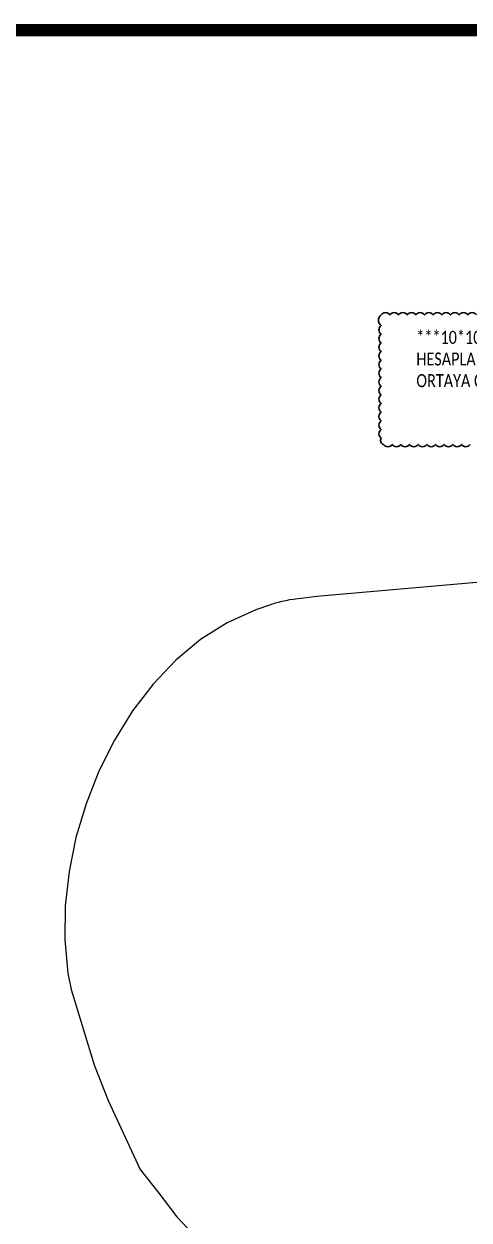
# Model space of a CAD drawing. Header units: millimetres. Extents: x 210628 to 232146, y -111309 to -91563.
# Drawn here: x 228993 to 229661, y -106738 to -104941 of the extents above; entities that cross this region are included whole.
import ezdxf

# ---------------------------------------------------------------- set-up
doc = ezdxf.new("R2010")
doc.units = ezdxf.units.MM
doc.layers.get('0').update_dxf_attribs({"lineweight": 20})
doc.layers.add('irem rev', color=23, linetype='Continuous', lineweight=30)
doc.layers.add('text', color=1, linetype='Continuous', lineweight=20)
doc.layers.add('XR_FA_ARC_F0_UNIFREE$0$A960MN_Other Building', color=8, linetype='Continuous')
doc.styles.add('text2', font='calibri.ttf', dxfattribs={"width": 0.8})

msp = doc.modelspace()

# ---------------------------------------------------------------- linework, layer by layer
at = {"color": 2, "const_width": 18.49179684437573}
msp.add_lwpolyline([(226027.7792108416, -107815.5738040204), (226027.7792108416, -104950.4875971239), (232136.4599491765, -104950.4875971239), (232136.4599491765, -107815.5738040204)], close=True, dxfattribs=at)
at = {"layer": 'irem rev'}
msp.add_lwpolyline([(229662.7938184583, -105572.9301906938, -0.52056705), (229649.7938184583, -105572.9301906938, -0.52056705), (229636.7938184583, -105572.9301906938, -0.52056705), (229623.7938184583, -105572.9301906938, -0.52056705), (229610.7938184583, -105572.9301906938, -0.52056705), (229597.7938184583, -105572.9301906938, -0.52056705), (229584.7938184583, -105572.9301906938, -0.52056705), (229571.7938184583, -105572.9301906938, -0.52056705), (229558.7938184583, -105572.9301906938, -0.52056705), (229545.7938184583, -105572.9301906938, -0.52056705), (229532.7938184583, -105572.9301906938, -0.52056705), (229529.2959270353, -105563.4280821168, -0.52056705), (229529.2959270353, -105550.4280821168, -0.52056705), (229529.2959270353, -105537.4280821168, -0.52056705), (229529.2959270353, -105524.4280821168, -0.52056705), (229529.2959270353, -105511.4280821168, -0.52056705), (229529.2959270353, -105498.4280821168, -0.52056705), (229529.2959270353, -105485.4280821168, -0.52056705), (229529.2959270353, -105472.4280821168, -0.52056705), (229529.2959270353, -105459.4280821168, -0.52056705), (229529.2959270353, -105446.4280821168, -0.52056705), (229529.2959270353, -105433.4280821168, -0.52056705), (229529.2959270353, -105420.4280821168, -0.52056705), (229529.2959270353, -105407.4280821168, -0.52056705), (229529.2959270353, -105394.4280821168, -0.52056705), (229529.2959270353, -105378.2721712817, -0.52056705), (229542.2959270353, -105378.2721712817, -0.52056705), (229555.2959270353, -105378.2721712817, -0.52056705), (229568.2959270353, -105378.2721712817, -0.52056705), (229581.2959270353, -105378.2721712817, -0.52056705), (229594.2959270353, -105378.2721712817, -0.52056705), (229607.2959270353, -105378.2721712817, -0.52056705), (229620.2959270353, -105378.2721712817, -0.52056705), (229633.2959270353, -105378.2721712817, -0.52056705), (229646.2959270353, -105378.2721712817, -0.52056705), (229659.2959270353, -105378.2721712817, -0.52056705), (229672.2959270353, -105378.2721712817, -0.52056705)], format="xyb", dxfattribs=at)
at = {"layer": 'XR_FA_ARC_F0_UNIFREE$0$A960MN_Other Building', "elevation": 0.002128644642380237}
msp.add_lwpolyline([(230512.3697867046, -105706.8497091544), (229432.7844263966, -105801.2905765673), (229409.3764252025, -105804.2262466052, 0.05914665637121132), (229363.1786238998, -105813.6660144115), (229340.8584420895, -105821.0556207383), (229298.2407891047, -105840.7686244061), (229258.1835836063, -105866.0225172402), (229220.9734684187, -105896.9197077453), (229186.8549553823, -105932.8184109838), (229156.0697709521, -105973.027641525), (229128.8596415836, -106016.8564139397), (229105.4662937321, -106063.6137427977), (229086.1314538529, -106112.6086426694), (229071.0968484011, -106163.1501281248), (229060.6042038322, -106214.5472137341), (229054.8952466015, -106266.1089140675), (229054.2117031642, -106317.1442436953), (229058.7952999757, -106366.9622171873), (229063.8777060125, -106391.3687500807), (229098.4456312635, -106504.5502573436), (229119.5956312636, -106558.3940073436), (229167.4518812635, -106661.878923829), (229194.1081312635, -106695.4846323435), (229222.5581312636, -106733.0752573435), (229268.5268812636, -106781.8940073436)], format="xyb", dxfattribs=at)

# ---------------------------------------------------------------- texts
at = {"layer": 'text', "insert": (229581.9888162229, -105402.2753420261), "char_height": 19.5, "attachment_point": 1, "style": 'text2'}
msp.add_mtext_dynamic_manual_height_columns('***10*10 TAŞIYICI PROFİLLERİN AÇISI TEZGAH AÇISINA-DOLAYISIYLA KOLON RADİUSUNA GÖRE HESAPLANMIŞTIR.UYGULAMA EKİBİNİN YERİNDE RÖLÖVE ALMADAN VEYA TEZGAH DEMİR DETAYLARI ORTAYA ÇIKMADAN TAŞIYICI İMALATINA GİRMEMELİDİR.', width=1066.668807405935, gutter_width=1, heights=[0], dxfattribs=at)

doc.saveas('drawing.dxf')
